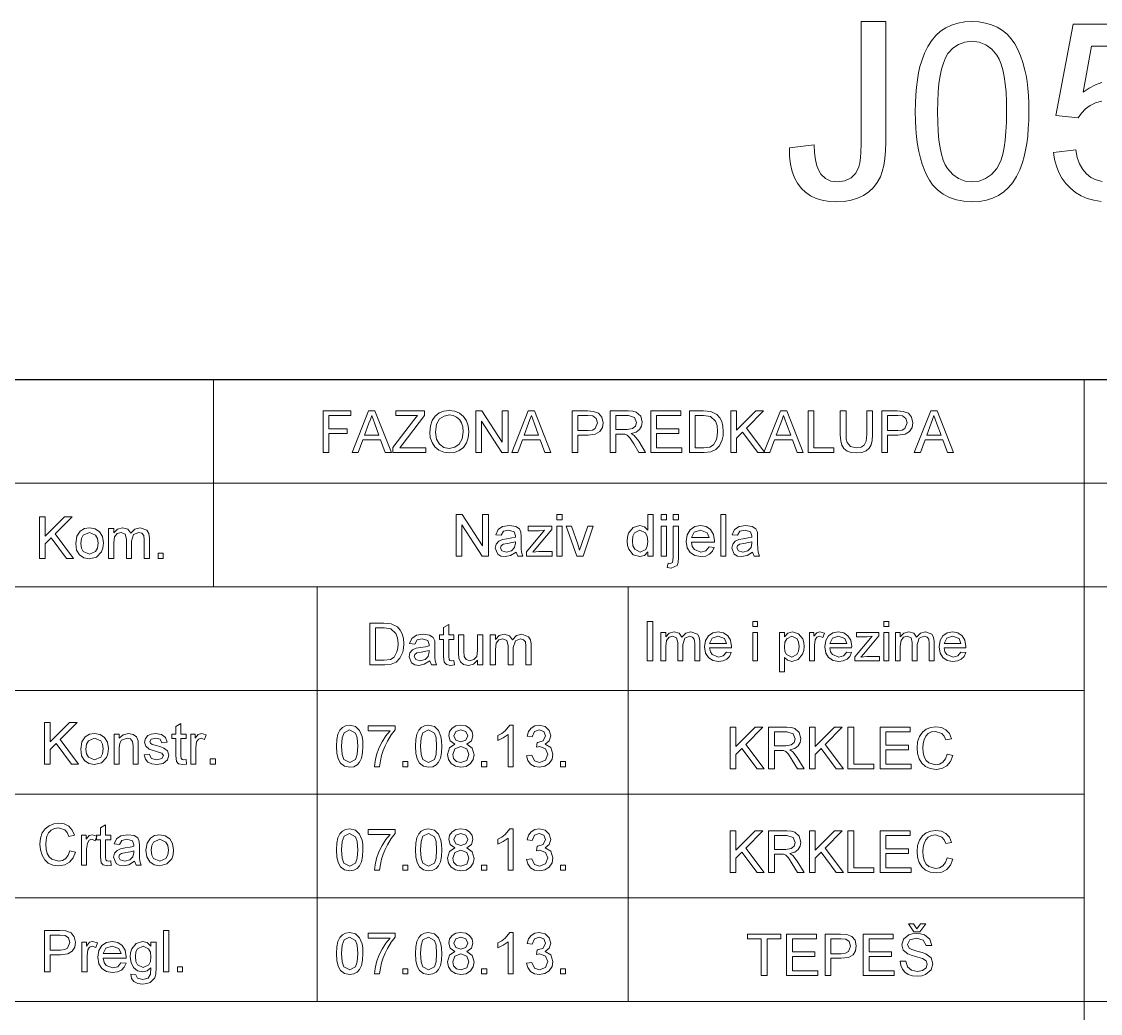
# Model space of a CAD drawing. Extents: x 0 to 297, y 0 to 523.
# Drawn here: x 224.73 to 261.16, y 18.59 to 52.08 of the extents above; entities that cross this region are included whole.
import ezdxf

# ---------------------------------------------------------------- set-up
doc = ezdxf.new("R2010")
doc.units = 0

msp = doc.modelspace()

# ---------------------------------------------------------------- linework, layer by layer
at = {"color": 7, "lineweight": 30}
msp.add_line((142.421, 40), (292, 40), dxfattribs=at)
at = {"color": 7, "lineweight": 13, "ltscale": 0.175}
msp.add_line((231.211, 40), (231.211, 33), dxfattribs=at)
at = {"color": 7, "lineweight": 13}
for p, q in [((260.611, 40), (260.611, 5)), ((142.421, 36.5), (292, 36.5)), ((292, 33), (142.421, 33)), ((142.421, 29.5), (260.611, 29.5)), ((142.421, 26), (260.611, 26)), ((142.421, 22.5), (260.611, 22.5)), ((142.421, 19), (292, 19))]:
    msp.add_line(p, q, dxfattribs=at)
at = {"color": 7, "lineweight": 13, "ltscale": 0.35}
for p, q in [((234.711, 33), (234.711, 19)), ((245.211, 33), (245.211, 19))]:
    msp.add_line(p, q, dxfattribs=at)
at = {"color": 7, "lineweight": 13}
for points in [[(250.662, 47.816), (251.495, 47.915), (251.512, 47.645), (251.543, 47.412), (251.589, 47.215), (251.649, 47.055), (251.723, 46.93), (251.876, 46.783), (252.063, 46.694), (252.286, 46.665), (252.532, 46.699), (252.742, 46.802), (252.904, 46.964), (253.006, 47.176), (253.038, 47.311), (253.06, 47.483), (253.074, 47.689), (253.078, 47.93), (253.078, 52.081), (253.912, 52.081), (253.912, 48.006), (253.905, 47.719), (253.883, 47.459), (253.847, 47.226), (253.797, 47.021), (253.732, 46.842), (253.629, 46.649), (253.5, 46.479), (253.345, 46.334), (253.164, 46.214), (252.961, 46.12), (252.741, 46.052), (252.504, 46.011), (252.25, 45.998), (252.001, 46.011), (251.772, 46.049), (251.563, 46.112), (251.375, 46.201), (251.207, 46.316), (251.059, 46.456), (250.933, 46.621), (250.831, 46.81), (250.753, 47.025), (250.699, 47.264), (250.669, 47.527)], [(254.912, 49.037), (254.916, 49.331), (254.929, 49.609), (254.951, 49.871), (254.982, 50.117), (255.021, 50.347), (255.07, 50.561), (255.127, 50.759), (255.221, 51.011), (255.332, 51.237), (255.459, 51.436), (255.603, 51.608), (255.764, 51.753), (255.942, 51.871), (256.137, 51.963), (256.35, 52.029), (256.58, 52.068), (256.828, 52.081), (257.059, 52.069), (257.278, 52.033), (257.484, 51.973), (257.679, 51.889), (257.858, 51.782), (258.016, 51.653), (258.153, 51.503), (258.269, 51.332), (258.37, 51.14), (258.461, 50.928), (258.542, 50.697), (258.613, 50.446), (258.653, 50.262), (258.686, 50.057), (258.712, 49.833), (258.73, 49.588), (258.741, 49.322), (258.745, 49.037), (258.741, 48.745), (258.728, 48.469), (258.706, 48.209), (258.676, 47.964), (258.637, 47.735), (258.589, 47.522), (258.533, 47.324), (258.44, 47.072), (258.329, 46.846), (258.202, 46.647), (258.058, 46.474), (257.897, 46.329), (257.719, 46.21), (257.523, 46.117), (257.31, 46.051), (257.078, 46.011), (256.828, 45.998), (256.555, 46.014), (256.302, 46.062), (256.07, 46.142), (255.857, 46.254), (255.665, 46.398), (255.494, 46.574), (255.393, 46.724), (255.301, 46.889), (255.22, 47.069), (255.148, 47.263), (255.085, 47.472), (255.032, 47.696), (254.989, 47.935), (254.955, 48.189), (254.931, 48.457), (254.917, 48.739)], [(255.662, 49.04), (255.667, 48.688), (255.683, 48.368), (255.709, 48.08), (255.746, 47.824), (255.793, 47.6), (255.851, 47.407), (255.92, 47.246), (255.998, 47.117), (256.176, 46.919), (256.374, 46.778), (256.592, 46.693), (256.828, 46.665), (257.065, 46.693), (257.283, 46.778), (257.48, 46.92), (257.659, 47.119), (257.737, 47.248), (257.806, 47.41), (257.864, 47.602), (257.911, 47.826), (257.948, 48.082), (257.974, 48.37), (257.99, 48.689), (257.995, 49.04), (257.99, 49.383), (257.975, 49.696), (257.949, 49.979), (257.914, 50.232), (257.868, 50.455), (257.812, 50.648), (257.745, 50.81), (257.669, 50.943), (257.494, 51.15), (257.294, 51.297), (257.069, 51.385), (256.821, 51.415), (256.585, 51.389), (256.371, 51.311), (256.18, 51.181), (256.011, 50.999), (255.929, 50.852), (255.858, 50.678), (255.798, 50.475), (255.749, 50.244), (255.711, 49.985), (255.684, 49.698), (255.667, 49.383)], [(234.915, 37.534), (234.915, 38.934), (235.848, 38.934), (235.848, 38.778), (235.109, 38.778), (235.109, 38.331), (235.732, 38.331), (235.732, 38.176), (235.109, 38.176), (235.109, 37.534)], [(235.895, 37.534), (236.451, 38.934), (236.665, 38.934), (237.221, 37.534), (237.015, 37.534), (236.858, 37.962), (236.258, 37.962), (236.101, 37.534)], [(236.315, 38.117), (236.8, 38.117), (236.662, 38.495), (236.604, 38.654), (236.558, 38.778), (236.511, 38.65), (236.463, 38.519)], [(237.271, 37.534), (237.271, 37.696), (237.968, 38.609), (238.098, 38.778), (237.368, 38.778), (237.368, 38.934), (238.34, 38.934), (238.34, 38.778), (237.581, 37.786), (237.508, 37.69), (238.379, 37.69), (238.379, 37.534)], [(238.515, 38.215), (238.536, 38.43), (238.597, 38.61), (238.7, 38.758), (238.835, 38.866), (238.994, 38.932), (239.177, 38.953), (239.359, 38.93), (239.522, 38.861), (239.658, 38.751), (239.757, 38.605), (239.817, 38.429), (239.837, 38.232), (239.816, 38.031), (239.753, 37.853), (239.65, 37.706), (239.512, 37.6), (239.35, 37.536), (239.176, 37.515), (238.991, 37.538), (238.827, 37.609), (238.692, 37.721), (238.594, 37.868), (238.535, 38.037)], [(238.71, 38.213), (238.743, 37.987), (238.842, 37.815), (238.992, 37.706), (239.175, 37.67), (239.361, 37.707), (239.511, 37.817), (239.61, 37.994), (239.643, 38.233), (239.629, 38.393), (239.587, 38.531), (239.517, 38.644), (239.422, 38.728), (239.307, 38.78), (239.178, 38.798), (239, 38.764), (238.848, 38.663), (238.744, 38.483)], [(240.071, 37.534), (240.071, 38.934), (240.277, 38.934), (240.965, 37.877), (240.965, 38.934), (241.16, 38.934), (241.16, 37.534), (240.954, 37.534), (240.265, 38.591), (240.265, 37.534)], [(241.285, 37.534), (241.84, 38.934), (242.054, 38.934), (242.61, 37.534), (242.404, 37.534), (242.247, 37.962), (241.647, 37.962), (241.49, 37.534)], [(241.704, 38.117), (242.19, 38.117), (242.051, 38.495), (241.993, 38.654), (241.947, 38.778), (241.9, 38.65), (241.852, 38.519)], [(243.321, 37.534), (243.321, 38.934), (243.84, 38.934), (244.049, 38.921), (244.219, 38.856), (244.329, 38.724), (244.371, 38.536), (244.344, 38.374), (244.261, 38.239), (244.106, 38.148), (243.863, 38.117), (243.516, 38.117), (243.516, 37.534)], [(243.516, 38.273), (243.861, 38.273), (244.008, 38.29), (244.105, 38.34), (244.177, 38.53), (244.134, 38.682), (244.023, 38.766), (243.858, 38.778), (243.516, 38.778)], [(244.604, 37.534), (244.604, 38.934), (245.216, 38.934), (245.374, 38.925), (245.489, 38.896), (245.638, 38.764), (245.693, 38.554), (245.67, 38.418), (245.601, 38.305), (245.483, 38.222), (245.316, 38.176), (245.423, 38.106), (245.571, 37.918), (245.804, 37.534), (245.58, 37.534), (245.403, 37.827), (245.274, 38.022), (245.184, 38.114), (245.103, 38.15), (245.005, 38.156), (244.799, 38.156), (244.799, 37.534)], [(244.799, 38.312), (245.18, 38.312), (245.367, 38.338), (245.465, 38.423), (245.499, 38.549), (245.433, 38.714), (245.223, 38.778), (244.799, 38.778)], [(245.979, 37.534), (245.979, 38.934), (246.99, 38.934), (246.99, 38.778), (246.173, 38.778), (246.173, 38.331), (246.932, 38.331), (246.932, 38.176), (246.173, 38.176), (246.173, 37.69), (247.029, 37.69), (247.029, 37.534)], [(247.282, 37.534), (247.282, 38.934), (247.76, 38.934), (248.007, 38.914), (248.21, 38.814), (248.306, 38.707), (248.374, 38.574), (248.415, 38.418), (248.429, 38.242), (248.42, 38.091), (248.392, 37.959), (248.297, 37.755), (248.171, 37.628), (248.005, 37.558), (247.782, 37.534)], [(247.476, 37.69), (247.766, 37.69), (247.977, 37.716), (248.099, 37.79), (248.199, 37.97), (248.226, 38.095), (248.234, 38.245), (248.217, 38.442), (248.164, 38.588), (247.994, 38.749), (247.762, 38.778), (247.476, 38.778)], [(248.682, 37.534), (248.682, 38.934), (248.876, 38.934), (248.876, 38.286), (249.524, 38.934), (249.79, 38.934), (249.213, 38.357), (249.829, 37.534), (249.591, 37.534), (249.077, 38.221), (248.876, 38.02), (248.876, 37.534)], [(249.798, 37.534), (250.354, 38.934), (250.568, 38.934), (251.123, 37.534), (250.918, 37.534), (250.761, 37.962), (250.161, 37.962), (250.004, 37.534)], [(250.218, 38.117), (250.703, 38.117), (250.565, 38.495), (250.506, 38.654), (250.461, 38.778), (250.414, 38.65), (250.366, 38.519)], [(251.29, 37.534), (251.29, 38.934), (251.485, 38.934), (251.485, 37.69), (252.165, 37.69), (252.165, 37.534)], [(253.274, 38.934), (253.468, 38.934), (253.468, 38.128), (253.456, 37.939), (253.421, 37.793), (253.355, 37.681), (253.25, 37.592), (253.108, 37.534), (252.927, 37.515), (252.75, 37.531), (252.609, 37.582), (252.503, 37.665), (252.432, 37.778), (252.392, 37.929), (252.379, 38.128), (252.379, 38.934), (252.574, 38.934), (252.574, 38.134), (252.582, 37.977), (252.606, 37.868), (252.718, 37.736), (252.911, 37.69), (253.079, 37.712), (253.19, 37.781), (253.253, 37.915), (253.274, 38.134)], [(253.779, 37.534), (253.779, 38.934), (254.298, 38.934), (254.507, 38.921), (254.677, 38.856), (254.787, 38.724), (254.829, 38.536), (254.802, 38.374), (254.719, 38.239), (254.565, 38.148), (254.321, 38.117), (253.974, 38.117), (253.974, 37.534)], [(253.974, 38.273), (254.319, 38.273), (254.466, 38.29), (254.563, 38.34), (254.635, 38.53), (254.592, 38.682), (254.481, 38.766), (254.316, 38.778), (253.974, 38.778)], [(254.876, 37.534), (255.432, 38.934), (255.646, 38.934), (256.201, 37.534), (255.996, 37.534), (255.839, 37.962), (255.239, 37.962), (255.082, 37.534)], [(255.296, 38.117), (255.781, 38.117), (255.643, 38.495), (255.585, 38.654), (255.539, 38.778), (255.492, 38.65), (255.444, 38.519)], [(225.335, 33.958), (225.335, 35.358), (225.53, 35.358), (225.53, 34.71), (226.178, 35.358), (226.444, 35.358), (225.867, 34.782), (226.482, 33.958), (226.245, 33.958), (225.731, 34.645), (225.53, 34.444), (225.53, 33.958)], [(239.407, 34.035), (239.407, 35.435), (239.613, 35.435), (240.302, 34.377), (240.302, 35.435), (240.496, 35.435), (240.496, 34.035), (240.29, 34.035), (239.602, 35.092), (239.602, 34.035)], [(242.81, 35.26), (242.81, 35.435), (242.985, 35.435), (242.985, 35.26)], [(245.882, 34.035), (245.882, 34.181), (245.766, 34.057), (245.607, 34.015), (245.39, 34.081), (245.237, 34.266), (245.196, 34.394), (245.182, 34.539), (245.195, 34.683), (245.232, 34.812), (245.382, 35), (245.606, 35.065), (245.767, 35.023), (245.882, 34.913), (245.882, 35.435), (246.057, 35.435), (246.057, 34.035)], [(246.33, 35.26), (246.33, 35.435), (246.505, 35.435), (246.505, 35.26)], [(246.738, 35.26), (246.738, 35.435), (246.913, 35.435), (246.913, 35.26)], [(248.344, 34.035), (248.344, 35.435), (248.519, 35.435), (248.519, 34.035)], [(226.56, 34.464), (226.599, 34.707), (226.714, 34.877), (226.857, 34.961), (227.027, 34.989), (227.214, 34.955), (227.363, 34.853), (227.461, 34.691), (227.494, 34.478), (227.479, 34.305), (227.436, 34.173), (227.268, 34), (227.027, 33.939), (226.838, 33.973), (226.689, 34.074), (226.592, 34.239)], [(227.669, 33.958), (227.669, 34.969), (227.844, 34.969), (227.844, 34.817), (227.967, 34.942), (228.141, 34.989), (228.321, 34.94), (228.419, 34.805), (228.558, 34.943), (228.734, 34.989), (228.968, 34.906), (229.029, 34.8), (229.049, 34.65), (229.049, 33.958), (228.874, 33.958), (228.874, 34.588), (228.857, 34.734), (228.797, 34.806), (228.694, 34.833), (228.517, 34.763), (228.446, 34.539), (228.446, 33.958), (228.271, 33.958), (228.271, 34.608), (228.23, 34.777), (228.093, 34.833), (227.96, 34.796), (227.871, 34.685), (227.844, 34.477), (227.844, 33.958)], [(241.43, 34.171), (241.246, 34.05), (241.063, 34.015), (240.921, 34.035), (240.816, 34.096), (240.73, 34.303), (240.762, 34.438), (240.848, 34.536), (240.967, 34.592), (241.114, 34.618), (241.288, 34.645), (241.409, 34.676), (241.41, 34.718), (241.364, 34.856), (241.177, 34.91), (241.006, 34.871), (240.924, 34.735), (240.749, 34.754), (240.825, 34.928), (240.978, 35.03), (241.21, 35.065), (241.422, 35.034), (241.542, 34.957), (241.596, 34.839), (241.605, 34.685), (241.605, 34.468), (241.608, 34.28), (241.616, 34.17), (241.663, 34.035), (241.488, 34.035)], [(241.78, 34.035), (241.78, 34.181), (242.394, 34.91), (242.217, 34.89), (241.838, 34.89), (241.838, 35.046), (242.635, 35.046), (242.635, 34.93), (242.095, 34.29), (241.995, 34.171), (242.203, 34.19), (242.655, 34.19), (242.655, 34.035)], [(242.81, 34.035), (242.81, 35.046), (242.985, 35.046), (242.985, 34.035)], [(243.488, 34.035), (243.121, 35.046), (243.307, 35.046), (243.514, 34.44), (243.578, 34.236), (243.641, 34.429), (243.85, 35.046), (244.035, 35.046), (243.693, 34.035)], [(246.33, 34.035), (246.33, 35.046), (246.505, 35.046), (246.505, 34.035)], [(246.532, 33.645), (246.564, 33.795), (246.64, 33.782), (246.714, 33.816), (246.738, 33.989), (246.738, 35.046), (246.913, 35.046), (246.913, 33.981), (246.901, 33.823), (246.865, 33.721), (246.664, 33.626)], [(247.953, 34.346), (248.125, 34.326), (248.063, 34.195), (247.966, 34.097), (247.834, 34.036), (247.67, 34.015), (247.467, 34.049), (247.31, 34.151), (247.211, 34.314), (247.177, 34.532), (247.211, 34.757), (247.312, 34.925), (247.466, 35.03), (247.66, 35.065), (247.848, 35.031), (247.999, 34.929), (248.097, 34.765), (248.13, 34.546), (248.129, 34.501), (247.352, 34.501), (247.382, 34.36), (247.451, 34.256), (247.673, 34.171), (247.842, 34.213)], [(249.413, 34.171), (249.23, 34.05), (249.047, 34.015), (248.905, 34.035), (248.8, 34.096), (248.713, 34.303), (248.746, 34.438), (248.832, 34.536), (248.951, 34.592), (249.098, 34.618), (249.272, 34.645), (249.393, 34.676), (249.394, 34.718), (249.347, 34.856), (249.161, 34.91), (248.989, 34.871), (248.908, 34.735), (248.733, 34.754), (248.809, 34.928), (248.962, 35.03), (249.193, 35.065), (249.406, 35.034), (249.526, 34.957), (249.58, 34.839), (249.588, 34.685), (249.588, 34.468), (249.591, 34.28), (249.6, 34.17), (249.647, 34.035), (249.472, 34.035)], [(226.735, 34.464), (226.756, 34.302), (226.818, 34.187), (227.027, 34.094), (227.235, 34.187), (227.298, 34.304), (227.319, 34.47), (227.298, 34.627), (227.235, 34.741), (227.027, 34.833), (226.818, 34.742), (226.756, 34.626)], [(245.357, 34.54), (245.377, 34.378), (245.436, 34.263), (245.623, 34.171), (245.807, 34.258), (245.863, 34.369), (245.882, 34.526), (245.863, 34.698), (245.805, 34.817), (245.615, 34.91), (245.431, 34.821), (245.376, 34.706)], [(247.352, 34.657), (247.955, 34.657), (247.886, 34.823), (247.659, 34.91), (247.447, 34.841)], [(241.41, 34.521), (241.297, 34.49), (241.139, 34.464), (240.993, 34.433), (240.928, 34.384), (240.905, 34.312), (240.955, 34.211), (241.102, 34.171), (241.273, 34.212), (241.383, 34.319), (241.409, 34.466)], [(249.394, 34.521), (249.281, 34.49), (249.122, 34.464), (248.977, 34.433), (248.911, 34.384), (248.888, 34.312), (248.939, 34.211), (249.086, 34.171), (249.257, 34.212), (249.366, 34.319), (249.393, 34.466)], [(229.341, 33.958), (229.341, 34.133), (229.516, 34.133), (229.516, 33.958)], [(236.493, 30.364), (236.493, 31.764), (236.971, 31.764), (237.218, 31.744), (237.422, 31.644), (237.518, 31.537), (237.586, 31.405), (237.627, 31.249), (237.641, 31.072), (237.631, 30.922), (237.604, 30.789), (237.509, 30.585), (237.383, 30.458), (237.217, 30.388), (236.994, 30.364)], [(239.332, 30.511), (239.352, 30.36), (239.222, 30.345), (239.076, 30.374), (239.003, 30.45), (238.982, 30.649), (238.982, 31.22), (238.846, 31.22), (238.846, 31.375), (238.982, 31.375), (238.982, 31.625), (239.157, 31.728), (239.157, 31.375), (239.332, 31.375), (239.332, 31.22), (239.157, 31.22), (239.157, 30.638), (239.166, 30.545), (239.196, 30.513), (239.256, 30.5)], [(245.859, 30.497), (245.859, 31.826), (246.044, 31.826), (246.044, 30.497)], [(249.422, 31.66), (249.422, 31.826), (249.588, 31.826), (249.588, 31.66)], [(253.852, 31.66), (253.852, 31.826), (254.018, 31.826), (254.018, 31.66)], [(236.688, 30.52), (236.978, 30.52), (237.189, 30.546), (237.311, 30.62), (237.41, 30.8), (237.437, 30.926), (237.446, 31.075), (237.429, 31.273), (237.376, 31.419), (237.206, 31.58), (236.973, 31.609), (236.688, 31.609)], [(238.516, 30.5), (238.332, 30.38), (238.149, 30.345), (238.007, 30.365), (237.902, 30.426), (237.816, 30.633), (237.848, 30.768), (237.934, 30.866), (238.053, 30.922), (238.2, 30.947), (238.374, 30.974), (238.495, 31.006), (238.496, 31.048), (238.45, 31.185), (238.263, 31.239), (238.092, 31.201), (238.01, 31.064), (237.835, 31.084), (237.911, 31.257), (238.064, 31.359), (238.296, 31.395), (238.508, 31.364), (238.628, 31.286), (238.682, 31.168), (238.691, 31.015), (238.691, 30.798), (238.693, 30.61), (238.702, 30.5), (238.749, 30.364), (238.574, 30.364)], [(240.129, 30.364), (240.129, 30.524), (239.995, 30.39), (239.82, 30.345), (239.66, 30.379), (239.549, 30.465), (239.498, 30.592), (239.488, 30.751), (239.488, 31.375), (239.663, 31.375), (239.663, 30.822), (239.673, 30.643), (239.74, 30.539), (239.867, 30.5), (240.008, 30.54), (240.102, 30.646), (240.129, 30.841), (240.129, 31.375), (240.304, 31.375), (240.304, 30.364)], [(240.557, 30.364), (240.557, 31.375), (240.732, 31.375), (240.732, 31.223), (240.855, 31.348), (241.03, 31.395), (241.209, 31.346), (241.308, 31.211), (241.447, 31.349), (241.623, 31.395), (241.856, 31.312), (241.917, 31.206), (241.938, 31.056), (241.938, 30.364), (241.763, 30.364), (241.763, 30.994), (241.746, 31.14), (241.686, 31.212), (241.583, 31.239), (241.406, 31.169), (241.335, 30.945), (241.335, 30.364), (241.16, 30.364), (241.16, 31.014), (241.118, 31.183), (240.982, 31.239), (240.848, 31.202), (240.76, 31.092), (240.732, 30.883), (240.732, 30.364)], [(246.321, 30.497), (246.321, 31.457), (246.487, 31.457), (246.487, 31.312), (246.604, 31.431), (246.769, 31.475), (246.94, 31.429), (247.033, 31.301), (247.165, 31.432), (247.332, 31.475), (247.554, 31.396), (247.612, 31.296), (247.631, 31.154), (247.631, 30.497), (247.465, 30.497), (247.465, 31.095), (247.449, 31.233), (247.392, 31.302), (247.294, 31.328), (247.126, 31.261), (247.059, 31.048), (247.059, 30.497), (246.893, 30.497), (246.893, 31.113), (246.853, 31.274), (246.723, 31.328), (246.597, 31.292), (246.513, 31.187), (246.487, 30.989), (246.487, 30.497)], [(248.534, 30.792), (248.697, 30.774), (248.639, 30.649), (248.546, 30.556), (248.421, 30.498), (248.265, 30.479), (248.072, 30.511), (247.923, 30.607), (247.829, 30.762), (247.797, 30.969), (247.829, 31.182), (247.925, 31.342), (248.071, 31.442), (248.256, 31.475), (248.434, 31.443), (248.577, 31.346), (248.671, 31.191), (248.702, 30.983), (248.701, 30.94), (247.963, 30.94), (247.992, 30.806), (248.057, 30.707), (248.268, 30.626), (248.428, 30.666)], [(249.422, 30.497), (249.422, 31.457), (249.588, 31.457), (249.588, 30.497)], [(250.326, 30.128), (250.326, 31.457), (250.492, 31.457), (250.492, 31.31), (250.607, 31.434), (250.762, 31.475), (250.973, 31.412), (251.11, 31.235), (251.145, 31.115), (251.157, 30.984), (251.144, 30.845), (251.104, 30.72), (250.952, 30.541), (250.742, 30.479), (250.597, 30.516), (250.492, 30.612), (250.492, 30.128)], [(251.341, 30.497), (251.341, 31.457), (251.489, 31.457), (251.489, 31.328), (251.586, 31.447), (251.683, 31.475), (251.84, 31.43), (251.787, 31.281), (251.677, 31.328), (251.589, 31.295), (251.533, 31.204), (251.507, 31.01), (251.507, 30.497)], [(252.594, 30.792), (252.757, 30.774), (252.699, 30.649), (252.607, 30.556), (252.481, 30.498), (252.326, 30.479), (252.133, 30.511), (251.984, 30.607), (251.89, 30.762), (251.858, 30.969), (251.89, 31.182), (251.986, 31.342), (252.132, 31.442), (252.316, 31.475), (252.495, 31.443), (252.638, 31.346), (252.731, 31.191), (252.763, 30.983), (252.762, 30.94), (252.024, 30.94), (252.052, 30.806), (252.118, 30.707), (252.329, 30.626), (252.489, 30.666)], [(252.873, 30.497), (252.873, 30.636), (253.457, 31.328), (253.288, 31.309), (252.929, 31.309), (252.929, 31.457), (253.685, 31.457), (253.685, 31.347), (253.173, 30.739), (253.077, 30.626), (253.276, 30.645), (253.704, 30.645), (253.704, 30.497)], [(253.852, 30.497), (253.852, 31.457), (254.018, 31.457), (254.018, 30.497)], [(254.239, 30.497), (254.239, 31.457), (254.405, 31.457), (254.405, 31.312), (254.522, 31.431), (254.688, 31.475), (254.858, 31.429), (254.952, 31.301), (255.084, 31.432), (255.251, 31.475), (255.472, 31.396), (255.53, 31.296), (255.55, 31.154), (255.55, 30.497), (255.384, 30.497), (255.384, 31.095), (255.368, 31.233), (255.31, 31.302), (255.213, 31.328), (255.044, 31.261), (254.978, 31.048), (254.978, 30.497), (254.811, 30.497), (254.811, 31.113), (254.772, 31.274), (254.642, 31.328), (254.516, 31.292), (254.431, 31.187), (254.405, 30.989), (254.405, 30.497)], [(256.452, 30.792), (256.615, 30.774), (256.557, 30.649), (256.464, 30.556), (256.339, 30.498), (256.183, 30.479), (255.99, 30.511), (255.842, 30.607), (255.747, 30.762), (255.716, 30.969), (255.748, 31.182), (255.843, 31.342), (255.99, 31.442), (256.174, 31.475), (256.353, 31.443), (256.496, 31.346), (256.589, 31.191), (256.62, 30.983), (256.619, 30.94), (255.882, 30.94), (255.91, 30.806), (255.976, 30.707), (256.187, 30.626), (256.347, 30.666)], [(247.963, 31.088), (248.536, 31.088), (248.47, 31.246), (248.255, 31.328), (248.054, 31.262)], [(250.492, 30.969), (250.51, 30.817), (250.564, 30.71), (250.738, 30.626), (250.916, 30.713), (250.972, 30.823), (250.991, 30.981), (250.972, 31.133), (250.918, 31.241), (250.745, 31.328), (250.569, 31.236), (250.511, 31.123)], [(252.024, 31.088), (252.596, 31.088), (252.531, 31.246), (252.316, 31.328), (252.114, 31.262)], [(255.882, 31.088), (256.454, 31.088), (256.388, 31.246), (256.173, 31.328), (255.972, 31.262)], [(238.496, 30.85), (238.383, 30.819), (238.225, 30.793), (238.079, 30.763), (238.014, 30.714), (237.991, 30.642), (238.041, 30.541), (238.188, 30.5), (238.359, 30.542), (238.468, 30.648), (238.495, 30.796)], [(225.505, 27.014), (225.505, 28.414), (225.699, 28.414), (225.699, 27.766), (226.347, 28.414), (226.613, 28.414), (226.036, 27.838), (226.652, 27.014), (226.414, 27.014), (225.9, 27.701), (225.699, 27.5), (225.699, 27.014)], [(230.288, 27.161), (230.307, 27.01), (230.177, 26.995), (230.032, 27.024), (229.959, 27.1), (229.938, 27.299), (229.938, 27.87), (229.802, 27.87), (229.802, 28.025), (229.938, 28.025), (229.938, 28.275), (230.113, 28.378), (230.113, 28.025), (230.288, 28.025), (230.288, 27.87), (230.113, 27.87), (230.113, 27.288), (230.122, 27.195), (230.152, 27.163), (230.212, 27.15)], [(235.366, 27.614), (235.379, 27.838), (235.416, 28.016), (235.478, 28.151), (235.565, 28.248), (235.676, 28.305), (235.813, 28.324), (236.012, 28.279), (236.149, 28.15), (236.23, 27.943), (236.253, 27.8), (236.261, 27.614), (236.248, 27.392), (236.211, 27.214), (236.149, 27.079), (236.063, 26.982), (235.951, 26.924), (235.813, 26.905), (235.636, 26.939), (235.502, 27.039), (235.426, 27.185), (235.381, 27.376)], [(235.541, 27.615), (235.561, 27.331), (235.62, 27.166), (235.813, 27.06), (236.007, 27.167), (236.066, 27.332), (236.086, 27.615), (236.066, 27.893), (236.009, 28.059), (235.811, 28.169), (235.622, 28.072), (235.561, 27.896)], [(236.436, 28.13), (236.436, 28.305), (237.349, 28.305), (237.349, 28.163), (237.218, 27.998), (237.089, 27.786), (237.009, 27.629), (236.943, 27.469), (236.889, 27.306), (236.848, 27.123), (236.824, 26.924), (236.649, 26.924), (236.668, 27.105), (236.719, 27.32), (236.8, 27.548), (236.91, 27.767), (237.038, 27.965), (237.174, 28.13)], [(238.03, 27.614), (238.042, 27.838), (238.08, 28.016), (238.142, 28.151), (238.229, 28.248), (238.34, 28.305), (238.477, 28.324), (238.676, 28.279), (238.813, 28.15), (238.894, 27.943), (238.917, 27.8), (238.924, 27.614), (238.912, 27.392), (238.875, 27.214), (238.813, 27.079), (238.727, 26.982), (238.615, 26.924), (238.477, 26.905), (238.3, 26.939), (238.166, 27.039), (238.09, 27.185), (238.045, 27.376)], [(238.205, 27.615), (238.225, 27.331), (238.283, 27.166), (238.477, 27.06), (238.671, 27.167), (238.73, 27.332), (238.749, 27.615), (238.73, 27.893), (238.673, 28.059), (238.475, 28.169), (238.286, 28.072), (238.225, 27.896)], [(239.368, 27.688), (239.209, 27.798), (239.158, 27.969), (239.185, 28.107), (239.269, 28.222), (239.398, 28.299), (239.564, 28.324), (239.731, 28.298), (239.862, 28.22), (239.946, 28.103), (239.974, 27.964), (239.924, 27.797), (239.769, 27.688), (239.951, 27.552), (240.013, 27.329), (239.982, 27.164), (239.89, 27.027), (239.747, 26.935), (239.566, 26.905), (239.385, 26.936), (239.242, 27.028), (239.15, 27.165), (239.119, 27.334), (239.184, 27.562)], [(239.333, 27.97), (239.393, 27.819), (239.568, 27.76), (239.739, 27.819), (239.799, 27.961), (239.737, 28.109), (239.566, 28.169), (239.394, 28.11)], [(241.336, 26.924), (241.161, 26.924), (241.161, 28.015), (240.995, 27.897), (240.811, 27.809), (240.811, 27.974), (240.948, 28.049), (241.067, 28.138), (241.223, 28.324), (241.336, 28.324)], [(241.783, 27.294), (241.958, 27.313), (242.05, 27.12), (242.223, 27.06), (242.426, 27.141), (242.502, 27.342), (242.427, 27.53), (242.237, 27.604), (242.119, 27.585), (242.138, 27.741), (242.164, 27.739), (242.344, 27.793), (242.424, 27.961), (242.365, 28.11), (242.212, 28.169), (242.057, 28.11), (241.977, 27.935), (241.802, 27.955), (241.852, 28.111), (241.94, 28.228), (242.06, 28.3), (242.206, 28.324), (242.409, 28.276), (242.55, 28.143), (242.599, 27.964), (242.551, 27.801), (242.408, 27.684), (242.604, 27.566), (242.677, 27.341), (242.645, 27.172), (242.547, 27.032), (242.399, 26.937), (242.217, 26.905), (242.052, 26.932), (241.918, 27.013), (241.825, 27.138)], [(248.658, 26.853), (248.658, 28.253), (248.852, 28.253), (248.852, 27.605), (249.5, 28.253), (249.766, 28.253), (249.189, 27.676), (249.805, 26.853), (249.567, 26.853), (249.053, 27.54), (248.852, 27.339), (248.852, 26.853)], [(249.96, 26.853), (249.96, 28.253), (250.572, 28.253), (250.73, 28.244), (250.844, 28.216), (250.993, 28.083), (251.049, 27.873), (251.026, 27.737), (250.957, 27.624), (250.839, 27.541), (250.672, 27.495), (250.779, 27.425), (250.927, 27.237), (251.16, 26.853), (250.936, 26.853), (250.758, 27.147), (250.63, 27.341), (250.54, 27.433), (250.459, 27.469), (250.36, 27.475), (250.155, 27.475), (250.155, 26.853)], [(250.155, 27.631), (250.536, 27.631), (250.723, 27.657), (250.821, 27.742), (250.855, 27.868), (250.789, 28.033), (250.579, 28.097), (250.155, 28.097)], [(251.335, 26.853), (251.335, 28.253), (251.529, 28.253), (251.529, 27.605), (252.178, 28.253), (252.443, 28.253), (251.866, 27.676), (252.482, 26.853), (252.244, 26.853), (251.73, 27.54), (251.529, 27.339), (251.529, 26.853)], [(252.638, 26.853), (252.638, 28.253), (252.832, 28.253), (252.832, 27.009), (253.513, 27.009), (253.513, 26.853)], [(253.726, 26.853), (253.726, 28.253), (254.738, 28.253), (254.738, 28.097), (253.921, 28.097), (253.921, 27.65), (254.679, 27.65), (254.679, 27.495), (253.921, 27.495), (253.921, 27.009), (254.776, 27.009), (254.776, 26.853)], [(255.982, 27.344), (256.176, 27.298), (256.097, 27.098), (255.972, 26.953), (255.809, 26.863), (255.612, 26.834), (255.412, 26.857), (255.253, 26.925), (255.132, 27.037), (255.043, 27.19), (254.989, 27.37), (254.971, 27.563), (254.991, 27.767), (255.051, 27.943), (255.149, 28.085), (255.28, 28.188), (255.436, 28.251), (255.606, 28.272), (255.792, 28.246), (255.946, 28.166), (256.063, 28.039), (256.138, 27.868), (255.943, 27.826), (255.888, 27.957), (255.812, 28.047), (255.597, 28.117), (255.46, 28.098), (255.347, 28.04), (255.262, 27.949), (255.206, 27.833), (255.176, 27.701), (255.165, 27.565), (255.178, 27.398), (255.215, 27.253), (255.278, 27.137), (255.368, 27.055), (255.594, 26.989), (255.73, 27.012), (255.843, 27.079), (255.929, 27.19)], [(226.73, 27.52), (226.768, 27.763), (226.883, 27.933), (227.026, 28.017), (227.197, 28.045), (227.384, 28.011), (227.533, 27.909), (227.63, 27.747), (227.663, 27.534), (227.649, 27.361), (227.605, 27.229), (227.437, 27.056), (227.197, 26.995), (227.008, 27.029), (226.859, 27.13), (226.762, 27.295)], [(226.905, 27.52), (226.925, 27.358), (226.988, 27.243), (227.197, 27.15), (227.405, 27.243), (227.467, 27.36), (227.488, 27.526), (227.467, 27.683), (227.404, 27.797), (227.197, 27.889), (226.988, 27.798), (226.925, 27.682)], [(227.857, 27.014), (227.857, 28.025), (228.032, 28.025), (228.032, 27.882), (228.163, 28.004), (228.342, 28.045), (228.503, 28.012), (228.614, 27.926), (228.665, 27.8), (228.674, 27.634), (228.674, 27.014), (228.499, 27.014), (228.499, 27.622), (228.48, 27.777), (228.411, 27.859), (228.294, 27.889), (228.11, 27.821), (228.052, 27.721), (228.032, 27.56), (228.032, 27.014)], [(228.869, 27.325), (229.044, 27.345), (229.122, 27.201), (229.301, 27.15), (229.473, 27.195), (229.53, 27.298), (229.465, 27.382), (229.289, 27.436), (229.139, 27.48), (229.04, 27.519), (228.927, 27.615), (228.888, 27.752), (228.918, 27.878), (229.001, 27.974), (229.108, 28.024), (229.253, 28.045), (229.458, 28.01), (229.588, 27.914), (229.646, 27.753), (229.471, 27.734), (229.41, 27.848), (229.266, 27.889), (229.11, 27.854), (229.063, 27.77), (229.082, 27.716), (229.143, 27.674), (229.284, 27.634), (229.431, 27.589), (229.533, 27.554), (229.659, 27.463), (229.705, 27.316), (229.655, 27.154), (229.511, 27.036), (229.299, 26.995), (229.126, 27.016), (229, 27.078), (228.916, 27.182)], [(230.444, 27.014), (230.444, 28.025), (230.599, 28.025), (230.599, 27.89), (230.701, 28.015), (230.804, 28.045), (230.969, 27.997), (230.913, 27.84), (230.797, 27.889), (230.704, 27.855), (230.645, 27.759), (230.619, 27.555), (230.619, 27.014)], [(239.294, 27.335), (239.322, 27.199), (239.421, 27.097), (239.568, 27.06), (239.767, 27.137), (239.838, 27.33), (239.764, 27.527), (239.562, 27.605), (239.365, 27.528)], [(231.105, 27.014), (231.105, 27.189), (231.28, 27.189), (231.28, 27.014)], [(237.602, 26.924), (237.602, 27.099), (237.777, 27.099), (237.777, 26.924)], [(240.266, 26.924), (240.266, 27.099), (240.441, 27.099), (240.441, 26.924)], [(242.93, 26.924), (242.93, 27.099), (243.105, 27.099), (243.105, 26.924)], [(226.364, 24.088), (226.559, 24.041), (226.479, 23.842), (226.355, 23.696), (226.191, 23.607), (225.994, 23.577), (225.794, 23.6), (225.636, 23.668), (225.514, 23.781), (225.425, 23.934), (225.371, 24.114), (225.353, 24.307), (225.373, 24.51), (225.434, 24.686), (225.531, 24.828), (225.662, 24.932), (225.818, 24.995), (225.988, 25.016), (226.174, 24.989), (226.328, 24.91), (226.445, 24.782), (226.52, 24.612), (226.325, 24.569), (226.27, 24.7), (226.195, 24.791), (225.979, 24.86), (225.842, 24.841), (225.729, 24.783), (225.644, 24.693), (225.588, 24.576), (225.558, 24.444), (225.548, 24.308), (225.56, 24.141), (225.597, 23.997), (225.66, 23.881), (225.75, 23.798), (225.976, 23.732), (226.112, 23.755), (226.226, 23.822), (226.312, 23.933)], [(227.745, 23.743), (227.764, 23.592), (227.634, 23.577), (227.489, 23.606), (227.416, 23.682), (227.395, 23.881), (227.395, 24.452), (227.259, 24.452), (227.259, 24.607), (227.395, 24.607), (227.395, 24.857), (227.57, 24.959), (227.57, 24.607), (227.745, 24.607), (227.745, 24.452), (227.57, 24.452), (227.57, 23.87), (227.579, 23.777), (227.609, 23.744), (227.669, 23.732)], [(235.366, 24.114), (235.379, 24.338), (235.416, 24.516), (235.478, 24.651), (235.565, 24.748), (235.676, 24.805), (235.813, 24.824), (236.012, 24.779), (236.149, 24.65), (236.23, 24.443), (236.253, 24.3), (236.261, 24.114), (236.248, 23.892), (236.211, 23.714), (236.149, 23.579), (236.063, 23.482), (235.951, 23.424), (235.813, 23.405), (235.636, 23.439), (235.502, 23.539), (235.426, 23.685), (235.381, 23.876)], [(236.436, 24.63), (236.436, 24.805), (237.349, 24.805), (237.349, 24.663), (237.218, 24.498), (237.089, 24.286), (237.009, 24.129), (236.943, 23.969), (236.889, 23.806), (236.848, 23.623), (236.824, 23.424), (236.649, 23.424), (236.668, 23.605), (236.719, 23.82), (236.8, 24.048), (236.91, 24.267), (237.038, 24.465), (237.174, 24.63)], [(238.03, 24.114), (238.042, 24.338), (238.08, 24.516), (238.142, 24.651), (238.229, 24.748), (238.34, 24.805), (238.477, 24.824), (238.676, 24.779), (238.813, 24.65), (238.894, 24.443), (238.917, 24.3), (238.924, 24.114), (238.912, 23.892), (238.875, 23.714), (238.813, 23.579), (238.727, 23.482), (238.615, 23.424), (238.477, 23.405), (238.3, 23.439), (238.166, 23.539), (238.09, 23.685), (238.045, 23.876)], [(239.368, 24.188), (239.209, 24.298), (239.158, 24.469), (239.185, 24.607), (239.269, 24.722), (239.398, 24.799), (239.564, 24.824), (239.731, 24.798), (239.862, 24.72), (239.946, 24.603), (239.974, 24.464), (239.924, 24.297), (239.769, 24.188), (239.951, 24.052), (240.013, 23.829), (239.982, 23.664), (239.89, 23.527), (239.747, 23.435), (239.566, 23.405), (239.385, 23.436), (239.242, 23.528), (239.15, 23.665), (239.119, 23.834), (239.184, 24.062)], [(241.336, 23.424), (241.161, 23.424), (241.161, 24.515), (240.995, 24.397), (240.811, 24.309), (240.811, 24.474), (240.948, 24.549), (241.067, 24.638), (241.223, 24.824), (241.336, 24.824)], [(241.783, 23.794), (241.958, 23.813), (242.05, 23.62), (242.223, 23.56), (242.426, 23.641), (242.502, 23.842), (242.427, 24.03), (242.237, 24.104), (242.119, 24.085), (242.138, 24.241), (242.164, 24.239), (242.344, 24.293), (242.424, 24.461), (242.365, 24.61), (242.212, 24.669), (242.057, 24.61), (241.977, 24.435), (241.802, 24.455), (241.852, 24.611), (241.94, 24.728), (242.06, 24.8), (242.206, 24.824), (242.409, 24.776), (242.55, 24.643), (242.599, 24.464), (242.551, 24.301), (242.408, 24.184), (242.604, 24.066), (242.677, 23.841), (242.645, 23.672), (242.547, 23.532), (242.399, 23.437), (242.217, 23.405), (242.052, 23.432), (241.918, 23.513), (241.825, 23.638)], [(255.982, 23.844), (256.176, 23.798), (256.097, 23.598), (255.972, 23.453), (255.809, 23.363), (255.612, 23.334), (255.412, 23.357), (255.253, 23.425), (255.132, 23.537), (255.043, 23.69), (254.989, 23.87), (254.971, 24.063), (254.991, 24.267), (255.051, 24.443), (255.149, 24.585), (255.28, 24.688), (255.436, 24.751), (255.606, 24.772), (255.792, 24.746), (255.946, 24.666), (256.063, 24.539), (256.138, 24.368), (255.943, 24.326), (255.888, 24.457), (255.812, 24.547), (255.597, 24.617), (255.46, 24.598), (255.347, 24.54), (255.262, 24.449), (255.206, 24.333), (255.176, 24.201), (255.165, 24.065), (255.178, 23.898), (255.215, 23.753), (255.278, 23.637), (255.368, 23.555), (255.594, 23.489), (255.73, 23.512), (255.843, 23.579), (255.929, 23.69)], [(226.753, 23.596), (226.753, 24.607), (226.909, 24.607), (226.909, 24.472), (227.011, 24.597), (227.114, 24.627), (227.278, 24.579), (227.222, 24.422), (227.107, 24.471), (227.014, 24.437), (226.955, 24.341), (226.928, 24.137), (226.928, 23.596)], [(228.542, 23.732), (228.358, 23.612), (228.176, 23.577), (228.034, 23.597), (227.929, 23.658), (227.842, 23.865), (227.875, 24), (227.96, 24.098), (228.079, 24.154), (228.226, 24.179), (228.4, 24.206), (228.522, 24.238), (228.523, 24.28), (228.476, 24.417), (228.289, 24.471), (228.118, 24.433), (228.037, 24.296), (227.862, 24.316), (227.937, 24.489), (228.09, 24.591), (228.322, 24.627), (228.534, 24.596), (228.655, 24.518), (228.709, 24.4), (228.717, 24.247), (228.717, 24.03), (228.72, 23.842), (228.729, 23.732), (228.775, 23.596), (228.6, 23.596)], [(228.931, 24.102), (228.969, 24.345), (229.085, 24.515), (229.227, 24.599), (229.398, 24.627), (229.585, 24.593), (229.734, 24.491), (229.832, 24.329), (229.864, 24.116), (229.85, 23.943), (229.807, 23.811), (229.639, 23.638), (229.398, 23.577), (229.209, 23.611), (229.06, 23.712), (228.963, 23.877)], [(229.106, 24.102), (229.127, 23.94), (229.189, 23.825), (229.398, 23.732), (229.606, 23.825), (229.669, 23.942), (229.689, 24.108), (229.668, 24.265), (229.606, 24.379), (229.398, 24.471), (229.189, 24.379), (229.127, 24.264)], [(235.541, 24.115), (235.561, 23.831), (235.62, 23.666), (235.813, 23.56), (236.007, 23.667), (236.066, 23.832), (236.086, 24.115), (236.066, 24.393), (236.009, 24.559), (235.811, 24.669), (235.622, 24.572), (235.561, 24.396)], [(238.205, 24.115), (238.225, 23.831), (238.283, 23.666), (238.477, 23.56), (238.671, 23.667), (238.73, 23.832), (238.749, 24.115), (238.73, 24.393), (238.673, 24.559), (238.475, 24.669), (238.286, 24.572), (238.225, 24.396)], [(239.333, 24.47), (239.393, 24.319), (239.568, 24.26), (239.739, 24.319), (239.799, 24.461), (239.737, 24.609), (239.566, 24.669), (239.394, 24.61)], [(248.658, 23.353), (248.658, 24.753), (248.852, 24.753), (248.852, 24.105), (249.5, 24.753), (249.766, 24.753), (249.189, 24.176), (249.805, 23.353), (249.567, 23.353), (249.053, 24.04), (248.852, 23.839), (248.852, 23.353)], [(249.96, 23.353), (249.96, 24.753), (250.572, 24.753), (250.73, 24.744), (250.844, 24.716), (250.993, 24.583), (251.049, 24.373), (251.026, 24.237), (250.957, 24.124), (250.839, 24.041), (250.672, 23.995), (250.779, 23.925), (250.927, 23.737), (251.16, 23.353), (250.936, 23.353), (250.758, 23.647), (250.63, 23.841), (250.54, 23.933), (250.459, 23.969), (250.36, 23.975), (250.155, 23.975), (250.155, 23.353)], [(250.155, 24.131), (250.536, 24.131), (250.723, 24.157), (250.821, 24.242), (250.855, 24.368), (250.789, 24.533), (250.579, 24.597), (250.155, 24.597)], [(251.335, 23.353), (251.335, 24.753), (251.529, 24.753), (251.529, 24.105), (252.178, 24.753), (252.443, 24.753), (251.866, 24.176), (252.482, 23.353), (252.244, 23.353), (251.73, 24.04), (251.529, 23.839), (251.529, 23.353)], [(252.638, 23.353), (252.638, 24.753), (252.832, 24.753), (252.832, 23.509), (253.513, 23.509), (253.513, 23.353)], [(253.726, 23.353), (253.726, 24.753), (254.738, 24.753), (254.738, 24.597), (253.921, 24.597), (253.921, 24.15), (254.679, 24.15), (254.679, 23.995), (253.921, 23.995), (253.921, 23.509), (254.776, 23.509), (254.776, 23.353)], [(228.523, 24.082), (228.409, 24.051), (228.251, 24.025), (228.106, 23.995), (228.04, 23.946), (228.017, 23.874), (228.067, 23.773), (228.215, 23.732), (228.385, 23.774), (228.495, 23.88), (228.522, 24.028)], [(239.294, 23.835), (239.322, 23.699), (239.421, 23.597), (239.568, 23.56), (239.767, 23.637), (239.838, 23.83), (239.764, 24.027), (239.562, 24.105), (239.365, 24.028)], [(237.602, 23.424), (237.602, 23.599), (237.777, 23.599), (237.777, 23.424)], [(240.266, 23.424), (240.266, 23.599), (240.441, 23.599), (240.441, 23.424)], [(242.93, 23.424), (242.93, 23.599), (243.105, 23.599), (243.105, 23.424)], [(254.961, 21.446), (255.088, 21.621), (255.263, 21.621), (255.059, 21.349), (254.864, 21.349), (254.679, 21.621), (254.854, 21.621)], [(225.505, 19.992), (225.505, 21.392), (226.024, 21.392), (226.233, 21.379), (226.403, 21.315), (226.513, 21.182), (226.555, 20.994), (226.527, 20.832), (226.445, 20.697), (226.29, 20.606), (226.047, 20.575), (225.699, 20.575), (225.699, 19.992)], [(225.699, 20.731), (226.045, 20.731), (226.191, 20.748), (226.288, 20.799), (226.36, 20.989), (226.318, 21.141), (226.206, 21.224), (226.041, 21.237), (225.699, 21.237)], [(229.53, 19.992), (229.53, 21.392), (229.705, 21.392), (229.705, 19.992)], [(235.366, 20.614), (235.379, 20.838), (235.416, 21.016), (235.478, 21.151), (235.565, 21.248), (235.676, 21.305), (235.813, 21.324), (236.012, 21.279), (236.149, 21.15), (236.23, 20.943), (236.253, 20.8), (236.261, 20.614), (236.248, 20.392), (236.211, 20.214), (236.149, 20.079), (236.063, 19.982), (235.951, 19.924), (235.813, 19.905), (235.636, 19.939), (235.502, 20.039), (235.426, 20.185), (235.381, 20.376)], [(235.541, 20.615), (235.561, 20.331), (235.62, 20.166), (235.813, 20.06), (236.007, 20.167), (236.066, 20.332), (236.086, 20.615), (236.066, 20.893), (236.009, 21.059), (235.811, 21.169), (235.622, 21.072), (235.561, 20.896)], [(236.436, 21.13), (236.436, 21.305), (237.349, 21.305), (237.349, 21.163), (237.218, 20.998), (237.089, 20.786), (237.009, 20.629), (236.943, 20.469), (236.889, 20.306), (236.848, 20.123), (236.824, 19.924), (236.649, 19.924), (236.668, 20.105), (236.719, 20.32), (236.8, 20.548), (236.91, 20.767), (237.038, 20.965), (237.174, 21.13)], [(238.03, 20.614), (238.042, 20.838), (238.08, 21.016), (238.142, 21.151), (238.229, 21.248), (238.34, 21.305), (238.477, 21.324), (238.676, 21.279), (238.813, 21.15), (238.894, 20.943), (238.917, 20.8), (238.924, 20.614), (238.912, 20.392), (238.875, 20.214), (238.813, 20.079), (238.727, 19.982), (238.615, 19.924), (238.477, 19.905), (238.3, 19.939), (238.166, 20.039), (238.09, 20.185), (238.045, 20.376)], [(238.205, 20.615), (238.225, 20.331), (238.283, 20.166), (238.477, 20.06), (238.671, 20.167), (238.73, 20.332), (238.749, 20.615), (238.73, 20.893), (238.673, 21.059), (238.475, 21.169), (238.286, 21.072), (238.225, 20.896)], [(239.368, 20.688), (239.209, 20.798), (239.158, 20.969), (239.185, 21.107), (239.269, 21.222), (239.398, 21.299), (239.564, 21.324), (239.731, 21.298), (239.862, 21.22), (239.946, 21.103), (239.974, 20.964), (239.924, 20.797), (239.769, 20.688), (239.951, 20.552), (240.013, 20.329), (239.982, 20.164), (239.89, 20.027), (239.747, 19.935), (239.566, 19.905), (239.385, 19.936), (239.242, 20.028), (239.15, 20.165), (239.119, 20.334), (239.184, 20.562)], [(239.333, 20.97), (239.393, 20.819), (239.568, 20.76), (239.739, 20.819), (239.799, 20.961), (239.737, 21.109), (239.566, 21.169), (239.394, 21.11)], [(241.336, 19.924), (241.161, 19.924), (241.161, 21.015), (240.995, 20.897), (240.811, 20.809), (240.811, 20.974), (240.948, 21.049), (241.067, 21.138), (241.223, 21.324), (241.336, 21.324)], [(241.783, 20.294), (241.958, 20.313), (242.05, 20.12), (242.223, 20.06), (242.426, 20.141), (242.502, 20.342), (242.427, 20.53), (242.237, 20.604), (242.119, 20.585), (242.138, 20.741), (242.164, 20.739), (242.344, 20.793), (242.424, 20.961), (242.365, 21.11), (242.212, 21.169), (242.057, 21.11), (241.977, 20.935), (241.802, 20.955), (241.852, 21.111), (241.94, 21.228), (242.06, 21.3), (242.206, 21.324), (242.409, 21.276), (242.55, 21.143), (242.599, 20.964), (242.551, 20.801), (242.408, 20.684), (242.604, 20.566), (242.677, 20.341), (242.645, 20.172), (242.547, 20.032), (242.399, 19.937), (242.217, 19.905), (242.052, 19.932), (241.918, 20.013), (241.825, 20.138)], [(249.711, 19.871), (249.711, 21.116), (249.245, 21.116), (249.245, 21.271), (250.373, 21.271), (250.373, 21.116), (249.906, 21.116), (249.906, 19.871)], [(250.567, 19.871), (250.567, 21.271), (251.578, 21.271), (251.578, 21.116), (250.761, 21.116), (250.761, 20.668), (251.52, 20.668), (251.52, 20.513), (250.761, 20.513), (250.761, 20.027), (251.617, 20.027), (251.617, 19.871)], [(251.87, 19.871), (251.87, 21.271), (252.389, 21.271), (252.598, 21.258), (252.768, 21.194), (252.878, 21.061), (252.92, 20.873), (252.892, 20.711), (252.81, 20.576), (252.655, 20.485), (252.412, 20.455), (252.064, 20.455), (252.064, 19.871)], [(253.153, 19.871), (253.153, 21.271), (254.164, 21.271), (254.164, 21.116), (253.348, 21.116), (253.348, 20.668), (254.106, 20.668), (254.106, 20.513), (253.348, 20.513), (253.348, 20.027), (254.203, 20.027), (254.203, 19.871)], [(254.398, 20.357), (254.592, 20.357), (254.647, 20.17), (254.78, 20.052), (254.983, 20.007), (255.16, 20.041), (255.274, 20.135), (255.311, 20.256), (255.275, 20.366), (255.157, 20.446), (254.923, 20.515), (254.767, 20.561), (254.662, 20.603), (254.507, 20.733), (254.456, 20.906), (254.516, 21.104), (254.69, 21.243), (254.811, 21.279), (254.945, 21.291), (255.09, 21.278), (255.217, 21.242), (255.399, 21.098), (255.467, 20.882), (255.273, 20.882), (255.182, 21.071), (254.952, 21.135), (254.722, 21.073), (254.65, 20.923), (254.701, 20.798), (254.792, 20.748), (254.964, 20.697), (255.144, 20.649), (255.262, 20.608), (255.446, 20.466), (255.506, 20.268), (255.442, 20.059), (255.259, 19.906), (255.133, 19.865), (254.991, 19.852), (254.818, 19.867), (254.674, 19.911), (254.561, 19.985), (254.474, 20.089), (254.419, 20.215)], [(226.769, 19.992), (226.769, 21.003), (226.924, 21.003), (226.924, 20.868), (227.026, 20.993), (227.129, 21.023), (227.294, 20.975), (227.238, 20.818), (227.122, 20.867), (227.029, 20.833), (226.97, 20.737), (226.944, 20.533), (226.944, 19.992)], [(228.089, 20.303), (228.26, 20.284), (228.199, 20.152), (228.102, 20.054), (227.97, 19.993), (227.805, 19.973), (227.602, 20.007), (227.446, 20.108), (227.346, 20.272), (227.313, 20.489), (227.347, 20.714), (227.447, 20.883), (227.602, 20.988), (227.796, 21.023), (227.984, 20.989), (228.134, 20.887), (228.233, 20.723), (228.266, 20.504), (228.265, 20.459), (227.488, 20.459), (227.518, 20.317), (227.587, 20.213), (227.809, 20.128), (227.978, 20.17)], [(227.488, 20.614), (228.091, 20.614), (228.021, 20.781), (227.795, 20.867), (227.583, 20.798)], [(228.421, 19.914), (228.596, 19.895), (228.653, 19.785), (228.824, 19.739), (229.004, 19.785), (229.09, 19.915), (229.102, 20.128), (228.979, 20.026), (228.828, 19.992), (228.648, 20.03), (228.513, 20.142), (228.43, 20.307), (228.402, 20.502), (228.414, 20.64), (228.452, 20.768), (228.597, 20.956), (228.82, 21.023), (228.976, 20.984), (229.102, 20.867), (229.102, 21.003), (229.277, 21.003), (229.277, 20.13), (229.265, 19.929), (229.229, 19.796), (229.077, 19.641), (228.961, 19.598), (228.821, 19.584), (228.657, 19.604), (228.529, 19.666), (228.446, 19.769)], [(228.577, 20.514), (228.596, 20.349), (228.652, 20.235), (228.839, 20.148), (229.026, 20.235), (229.083, 20.347), (229.102, 20.508), (229.082, 20.664), (229.024, 20.777), (228.836, 20.867), (228.653, 20.778), (228.596, 20.667)], [(252.064, 20.61), (252.41, 20.61), (252.556, 20.627), (252.653, 20.678), (252.725, 20.868), (252.683, 21.02), (252.571, 21.103), (252.406, 21.116), (252.064, 21.116)], [(239.294, 20.335), (239.322, 20.199), (239.421, 20.097), (239.568, 20.06), (239.767, 20.137), (239.838, 20.33), (239.764, 20.527), (239.562, 20.605), (239.365, 20.528)], [(229.996, 19.992), (229.996, 20.167), (230.171, 20.167), (230.171, 19.992)], [(237.602, 19.924), (237.602, 20.099), (237.777, 20.099), (237.777, 19.924)], [(240.266, 19.924), (240.266, 20.099), (240.441, 20.099), (240.441, 19.924)], [(242.93, 19.924), (242.93, 20.099), (243.105, 20.099), (243.105, 19.924)]]:
    msp.add_lwpolyline(points, close=True, dxfattribs=at)
for points in [[(261.209, 49.397), (260.999, 49.343), (260.817, 49.253), (260.661, 49.134), (260.526, 48.993), (260.412, 48.831), (259.662, 48.915), (260.245, 51.998), (263.078, 51.998)], [(263.078, 51.248), (260.864, 51.248), (260.577, 49.696), (260.783, 49.835), (260.994, 49.943), (261.208, 50.02)], [(261.182, 46.011), (260.943, 46.049), (260.72, 46.112), (260.514, 46.201), (260.323, 46.315), (260.149, 46.454), (259.994, 46.615), (259.864, 46.792), (259.757, 46.985), (259.674, 47.195), (259.614, 47.422), (259.578, 47.665), (260.328, 47.748), (260.382, 47.495), (260.461, 47.276), (260.564, 47.09), (260.692, 46.937), (260.844, 46.818), (261.02, 46.733), (261.218, 46.682)]]:
    msp.add_lwpolyline(points, dxfattribs=at)

doc.saveas('drawing.dxf')
